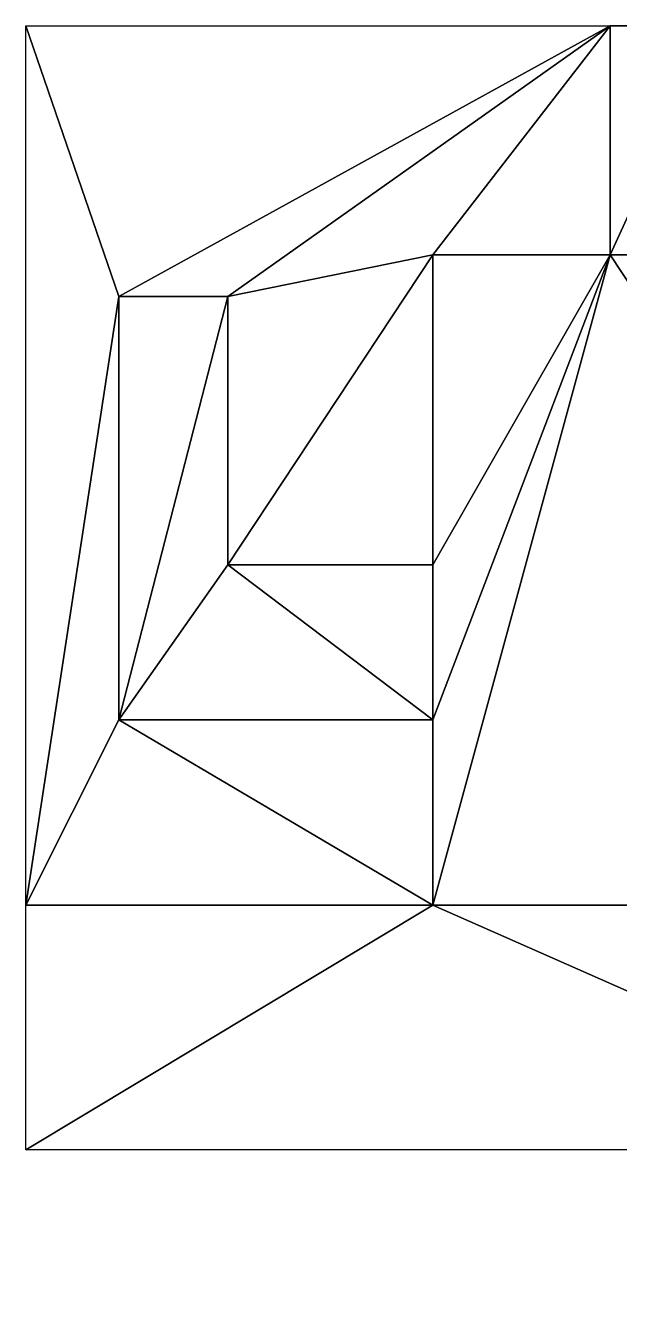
# Model space of a CAD drawing. Header units: metres. Extents: x -124 to 108, y 0 to 201.
# Drawn here: x -123.8 to -34.9, y 7.9 to 200.9 of the extents above; entities that cross this region are included whole.
import ezdxf

# ---------------------------------------------------------------- set-up
doc = ezdxf.new("R2010")
doc.units = ezdxf.units.M
doc.layers.get('0').update_dxf_attribs({"true_color": 0xff5454})

# ---------------------------------------------------------------- blocks, each defined once
blk = doc.blocks.new('Component_1')
for p, q in [((-123.75, 200.88, 23.21), (-36.24, 200.88, 23.21)), ((-123.75, 69.07, 23.21), (-123.75, 200.88, 23.21)), ((-36.24, 200.88), (-20.49, 200.88)), ((-36.24, 200.88, 23.21), (-36.24, 200.88)), ((-36.24, 166.56, 23.21), (-36.24, 200.88, 23.21)), ((-36.24, 166.56), (-36.24, 200.88)), ((-36.24, 200.88, 23.21), (-20.49, 200.88, 23.21)), ((-62.8, 166.56), (-62.8, 120.05)), ((-62.8, 166.56, 23.21), (-62.8, 166.56)), ((-62.8, 166.56), (-36.24, 166.56)), ((-62.8, 166.56, 23.21), (-62.8, 120.05, 23.21)), ((-36.24, 166.56, 23.21), (-62.8, 166.56, 23.21)), ((-36.24, 166.56, 23.21), (-36.24, 166.56)), ((-109.83, 160.3, 23.21), (-109.83, 96.84, 23.21)), ((-109.83, 160.3), (-109.83, 96.84)), ((-93.48, 160.3, 23.21), (-109.83, 160.3, 23.21)), ((-93.48, 160.3), (-109.83, 160.3)), ((-109.83, 160.3), (-109.83, 160.3, 23.21)), ((-93.48, 160.3), (-93.48, 160.3, 23.21)), ((-93.48, 120.05, 23.21), (-93.48, 160.3, 23.21)), ((-93.48, 120.05), (-93.48, 160.3)), ((-62.8, 120.05, 23.21), (-93.48, 120.05, 23.21)), ((-62.8, 120.05), (-93.48, 120.05)), ((-93.48, 120.05), (-93.48, 120.05, 23.21)), ((-62.8, 120.05), (-62.8, 120.05, 23.21)), ((-109.83, 96.84, 23.21), (-109.83, 96.84)), ((-62.8, 96.84, 23.21), (-109.83, 96.84, 23.21)), ((-62.8, 96.84), (-109.83, 96.84)), ((-62.8, 96.84, 23.21), (-62.8, 96.84)), ((-62.8, 96.84), (-62.8, 69.07)), ((-62.8, 96.84, 23.21), (-62.8, 69.07, 23.21)), ((-62.8, 69.07, 23.21), (-123.75, 69.07, 23.21)), ((-123.75, 69.07, 20.29), (-123.75, 69.07, 23.21)), ((-123.75, 32.39, 20.29), (-123.75, 69.07, 20.29)), ((-123.75, 69.07, 20.29), (-62.8, 69.07, 20.29)), ((-62.8, 69.07, 20.29), (25.91, 69.07, 20.29)), ((-62.8, 69.07), (28.08, 69.07)), ((-62.8, 69.07), (-62.8, 69.07, 20.29)), ((-62.8, 69.07, 20.29), (-62.8, 69.07, 23.21)), ((20.23, 32.39, 20.29), (-123.75, 32.39, 20.29))]:
    blk.add_line(p, q)
mesh = blk.add_polyface()
corners = [(-123.75, 200.88, 23.21), (-109.83, 160.3, 23.21), (-123.75, 69.07, 23.21), (-36.24, 200.88, 23.21), (-93.48, 160.3, 23.21), (-62.8, 166.56, 23.21), (-93.48, 120.05, 23.21), (-36.24, 166.56, 23.21), (-62.8, 120.05, 23.21), (-109.83, 96.84, 23.21), (-62.8, 69.07, 23.21), (-62.8, 96.84, 23.21)]
mesh.append_faces([[corners[k] for k in face] for face in [(5, 3, 7), (10, 9, 11)]], dxfattribs={"vtx0": -1})
mesh.append_faces([[corners[k] for k in face] for face in [(0, 1, 2), (1, 3, 4), (4, 5, 6), (2, 9, 10), (9, 2, 1)]], dxfattribs={"vtx0": -1, "vtx1": -1})
mesh.append_faces([[corners[k] for k in face] for face in [(4, 3, 5)]], dxfattribs={"vtx0": -1, "vtx1": -1, "vtx2": -1})
mesh.append_faces([[corners[k] for k in face] for face in [(1, 0, 3)]], dxfattribs={"vtx0": -1, "vtx2": -1})
mesh.append_faces([[corners[k] for k in face] for face in [(8, 6, 5)]], dxfattribs={"vtx1": -1})
mesh = blk.add_polyface()
corners = [(98.86, 30.91), (89.72, 8.97), (87.55, 30.91), (96.82, 14.09), (98.5, 14.09), (98.5, 12.41), (96.82, 12.41), (101.27, 8.97), (98.86, 23.1), (101.27, 23.1), (-20.49, 200.88), (-36.24, 166.56), (-36.24, 200.88), (-62.8, 120.05), (-62.8, 166.56), (-62.8, 96.84), (-62.8, 69.07), (28.08, 69.07), (-20.49, 166.56), (4.43, 132.3), (4.43, 166.56), (28.08, 132.3), (28.08, 88.43), (52.94, 88.43), (28.08, 66.46), (35.93, 66.46), (35.93, 59.93), (58.51, 70.27), (71.21, 59.93), (58.51, 82.93), (78.99, 70.27), (71.21, 47.17), (86.71, 98.94), (52.94, 98.94), (78.99, 82.93), (35.93, 45.54), (35.93, 47.17), (35.93, 32.39), (35.93, 12.9), (56.23, 30.62), (71.01, 30.62), (71.01, 7.87), (89.72, 7.87), (86.71, 60.8), (87.55, 60.8), (29.12, 8.35), (29.12, 12.9), (56.23, 8.35), (30.86, 32.39), (30.86, 45.54), (-93.48, 160.3), (-109.83, 96.84), (-109.83, 160.3), (-93.48, 120.05)]
mesh.append_faces([[corners[k] for k in face] for face in [(7, 8, 9), (10, 11, 12), (11, 13, 14), (19, 18, 20), (32, 23, 33), (31, 35, 36), (2, 43, 44), (38, 45, 46), (35, 48, 49), (50, 51, 52)]], dxfattribs={"vtx0": -1})
mesh.append_faces([[corners[k] for k in face] for face in [(0, 1, 2), (3, 0, 4), (4, 0, 5), (1, 6, 7), (6, 1, 3), (8, 5, 0), (15, 11, 16), (16, 11, 17), (18, 11, 10), (17, 23, 24), (24, 23, 25), (25, 23, 26), (26, 27, 28), (27, 23, 29), (28, 30, 31), (29, 32, 34), (34, 32, 30), (37, 31, 38), (39, 31, 40), (40, 31, 41), (41, 31, 42), (43, 30, 32), (42, 2, 1), (45, 38, 47), (47, 38, 39), (48, 35, 37), (51, 53, 15)]], dxfattribs={"vtx0": -1, "vtx1": -1})
mesh.append_faces([[corners[k] for k in face] for face in [(1, 0, 3), (7, 5, 8), (13, 11, 15), (17, 11, 18), (17, 18, 19), (26, 23, 27), (23, 32, 29), (35, 31, 37), (38, 31, 39), (42, 31, 30), (42, 30, 2), (2, 30, 43)]], dxfattribs={"vtx0": -1, "vtx1": -1, "vtx2": -1})
mesh.append_faces([[corners[k] for k in face] for face in [(7, 6, 5), (17, 19, 21), (17, 21, 22), (17, 22, 23), (28, 27, 30), (51, 50, 53), (15, 53, 13)]], dxfattribs={"vtx0": -1, "vtx2": -1})
mesh = blk.add_polyface()
corners = [(-36.24, 200.88, 23.21), (-20.49, 200.88), (-36.24, 200.88), (-20.49, 200.88, 23.21)]
mesh.append_faces([[corners[k] for k in face] for face in [(0, 1, 2), (1, 0, 3)]], dxfattribs={"vtx0": -1})
mesh = blk.add_polyface()
corners = [(-36.24, 200.88, 23.21), (-36.24, 166.56), (-36.24, 166.56, 23.21), (-36.24, 200.88)]
mesh.append_faces([[corners[k] for k in face] for face in [(0, 1, 2), (1, 0, 3)]], dxfattribs={"vtx0": -1})
mesh = blk.add_polyface()
corners = [(-62.8, 166.56, 23.21), (-36.24, 166.56), (-62.8, 166.56), (-36.24, 166.56, 23.21)]
mesh.append_faces([[corners[k] for k in face] for face in [(0, 1, 2), (1, 0, 3)]], dxfattribs={"vtx0": -1})
mesh = blk.add_polyface()
corners = [(-62.8, 166.56, 23.21), (-62.8, 120.05), (-62.8, 120.05, 23.21), (-62.8, 166.56)]
mesh.append_faces([[corners[k] for k in face] for face in [(0, 1, 2), (1, 0, 3)]], dxfattribs={"vtx0": -1})
mesh = blk.add_polyface()
corners = [(-109.83, 160.3, 23.21), (-109.83, 96.84), (-109.83, 96.84, 23.21), (-109.83, 160.3)]
mesh.append_faces([[corners[k] for k in face] for face in [(0, 1, 2), (1, 0, 3)]], dxfattribs={"vtx0": -1})
mesh = blk.add_polyface()
corners = [(-109.83, 160.3, 23.21), (-93.48, 160.3), (-109.83, 160.3), (-93.48, 160.3, 23.21)]
mesh.append_faces([[corners[k] for k in face] for face in [(0, 1, 2), (1, 0, 3)]], dxfattribs={"vtx0": -1})
mesh = blk.add_polyface()
corners = [(-93.48, 160.3), (-93.48, 120.05, 23.21), (-93.48, 120.05), (-93.48, 160.3, 23.21)]
mesh.append_faces([[corners[k] for k in face] for face in [(0, 1, 2), (1, 0, 3)]], dxfattribs={"vtx0": -1})
mesh = blk.add_polyface()
corners = [(-93.48, 120.05, 23.21), (-62.8, 120.05), (-93.48, 120.05), (-62.8, 120.05, 23.21)]
mesh.append_faces([[corners[k] for k in face] for face in [(0, 1, 2), (1, 0, 3)]], dxfattribs={"vtx0": -1})
mesh = blk.add_polyface()
corners = [(-62.8, 96.84, 23.21), (-109.83, 96.84), (-62.8, 96.84), (-109.83, 96.84, 23.21)]
mesh.append_faces([[corners[k] for k in face] for face in [(0, 1, 2), (1, 0, 3)]], dxfattribs={"vtx0": -1})
mesh = blk.add_polyface()
corners = [(-62.8, 96.84, 23.21), (-62.8, 69.07, 20.29), (-62.8, 69.07, 23.21), (-62.8, 69.07), (-62.8, 96.84)]
mesh.append_faces([[corners[k] for k in face] for face in [(0, 1, 2), (3, 0, 4)]], dxfattribs={"vtx0": -1})
mesh.append_faces([[corners[k] for k in face] for face in [(1, 0, 3)]], dxfattribs={"vtx0": -1, "vtx1": -1})
mesh = blk.add_polyface()
corners = [(-62.8, 69.07, 20.29), (-123.75, 32.39, 20.29), (-123.75, 69.07, 20.29), (20.23, 32.39, 20.29), (25.91, 69.07, 20.29), (24.77, 59.93, 20.29), (25.91, 66.46, 20.29), (35.93, 59.93, 20.29), (35.93, 66.46, 20.29), (24.77, 45.54, 20.29), (30.86, 32.39, 20.29), (30.86, 45.54, 20.29)]
mesh.append_faces([[corners[k] for k in face] for face in [(0, 1, 2), (7, 6, 8), (10, 9, 11)]], dxfattribs={"vtx0": -1})
mesh.append_faces([[corners[k] for k in face] for face in [(1, 0, 3), (5, 6, 7), (3, 9, 10), (9, 3, 5)]], dxfattribs={"vtx0": -1, "vtx1": -1})
mesh.append_faces([[corners[k] for k in face] for face in [(3, 4, 5)]], dxfattribs={"vtx0": -1, "vtx1": -1, "vtx2": -1})
mesh.append_faces([[corners[k] for k in face] for face in [(3, 0, 4), (5, 4, 6)]], dxfattribs={"vtx0": -1, "vtx2": -1})
mesh = blk.add_polyface()
corners = [(-123.75, 69.07, 23.21), (-62.8, 69.07, 20.29), (-123.75, 69.07, 20.29), (-62.8, 69.07, 23.21)]
mesh.append_faces([[corners[k] for k in face] for face in [(0, 1, 2), (1, 0, 3)]], dxfattribs={"vtx0": -1})
mesh = blk.add_polyface()
corners = [(28.08, 69.07, 12.58), (-62.8, 69.07), (28.08, 69.07), (25.91, 69.07, 12.58), (-62.8, 69.07, 20.29), (25.91, 69.07, 20.29)]
mesh.append_faces([[corners[k] for k in face] for face in [(0, 1, 2), (4, 3, 5)]], dxfattribs={"vtx0": -1})
mesh.append_faces([[corners[k] for k in face] for face in [(1, 3, 4)]], dxfattribs={"vtx0": -1, "vtx1": -1})
mesh.append_faces([[corners[k] for k in face] for face in [(1, 0, 3)]], dxfattribs={"vtx0": -1, "vtx2": -1})

msp = doc.modelspace()

# ---------------------------------------------------------------- block references
msp.add_blockref('Component_1', (0, 0))

doc.saveas('drawing.dxf')
